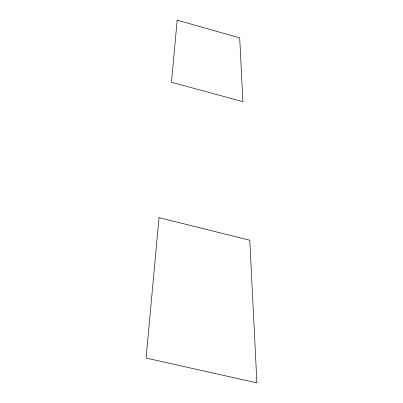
<?xml version="1.0" encoding="UTF-8"?>
<svg xmlns="http://www.w3.org/2000/svg" width="403" height="403" viewBox="0 0 403 403"><rect width="100%" height="100%" fill="white"/><g stroke="black" fill="none" stroke-linecap="round" stroke-linejoin="round"><path stroke-width="0.6" d="M159.019 217.655L146.103 358.076L256.897 382.85L249.784 240.208L159.019 217.655M177.179 20.15L171.471 82.227L242.878 101.692L239.699 37.887L177.179 20.15"/></g></svg>
